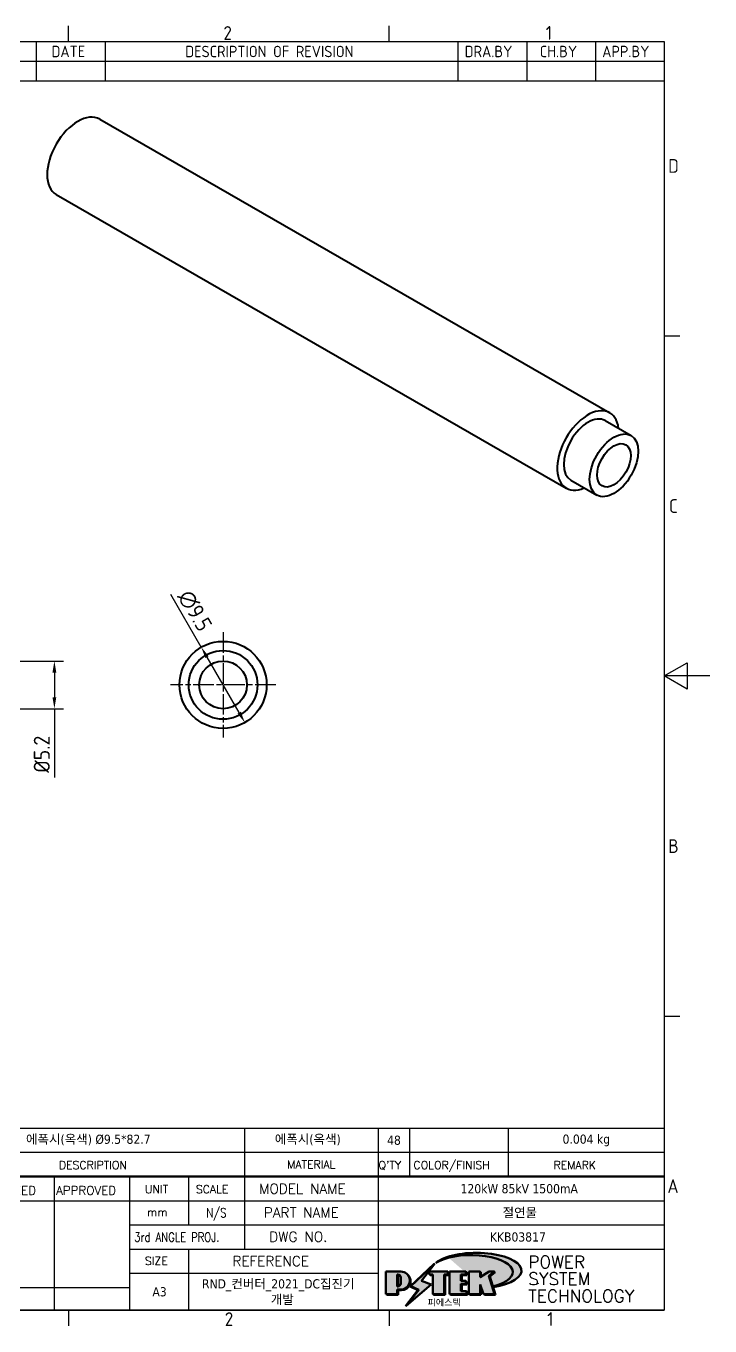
# Model space of a CAD drawing. Header units: millimetres. Extents: x 0 to 210, y 0 to 149.
# Drawn here: x 135.4 to 210, y 3.3 to 145.2 of the extents above; entities that cross this region are included whole.
import ezdxf
from ezdxf.enums import TextEntityAlignment as Align

# ---------------------------------------------------------------- set-up
doc = ezdxf.new("R2010")
doc.units = ezdxf.units.MM
doc.header["$LTSCALE"] = 0.5
doc.linetypes.add('CHAIN', pattern=[0.35429999999999995, 0.2362, -0.0295, 0.0591, -0.0295])
doc.layers.get('0').update_dxf_attribs({"color": 3, "lineweight": 25})
for name, color, linetype, lineweight in [('가시적인 것(ISO)', 3, 'Continuous', 40), ('경계(ISO)', 7, 'Continuous', 25), ('기호(ISO)', 5, 'Continuous', 25), ('제목(ISO)', 5, 'Continuous', 50), ('중심 표식(ISO)', 1, 'Continuous', 25), ('치수(ISO)', 2, 'Continuous', 25), ('해치(ISO)', 7, 'Continuous', 18)]:
    doc.layers.add(name, color=color, linetype=linetype, lineweight=lineweight)
doc.styles.add('HAN_291', font='')
doc.styles.add('HAN_370', font='', dxfattribs={"width": 2})
doc.styles.add('ISO Proportiona M2B', font='isocp.shx')
doc.styles.add('RC_284', font='ROMANC.shx')
doc.styles.add('RC_287', font='ROMANC.shx')
doc.styles.add('RC_292', font='ROMANC.shx')
doc.styles.add('ROMANT_294', font='romant.shx')
doc.styles.add('문자 텍스트_M2B', font='isocp.shx')
doc.styles.add('치수 텍스트_PSTEK_POSCO', font='isocp.shx')
doc.styles.add('텍스트 스타일198', font='tahoma.ttf')
doc.styles.add('텍스트 스타일333', font='ROMANC.shx', dxfattribs={"width": 0.800000011920929})
doc.styles.get('HAN_291').set_extended_font_data('GulimChe')
doc.styles.get('HAN_370').set_extended_font_data('GulimChe')
doc.dimstyles.new('치수_PSTEK_POSCO', dxfattribs={"dimscale": 0.5, "dimtxt": 3.5, "dimasz": 2.5, "dimexe": 2, "dimexo": 2.5, "dimgap": 1, "dimtad": 1, "dimrnd": 1e-08, "dimdsep": 46, "dimtxsty": '치수 텍스트_PSTEK_POSCO', "dimcen": 0.09, "dimdle": 10, "dimclrd": 7, "dimclre": 7, "dimclrt": 2, "dimadec": 1, "dimazin": 2, "dimtfac": 1, "dimtmove": 0, "dimatfit": 3, "dimfxl": 0, "dimtolj": 1, "dimlwd": -1, "dimlwe": -1, "dimarcsym": 0})

# ---------------------------------------------------------------- blocks, each defined once
blk = doc.blocks.new('경계 Default Border')
at = {"layer": '경계(ISO)'}
for p, q in [((280, 287.0000076293945), (280, 290.4000091552734)), ((350, 287.0000076293945), (350, 290.4000091552734)), ((410, 222.7499961853027), (413.4000015258789, 222.7499961853027)), ((410, 74.25000190734863), (413.4000015258789, 74.25000190734863)), ((280, 10), (280, 6.599999666213989)), ((350, 10), (350, 6.599999666213989))]:
    blk.add_line(p, q, dxfattribs=at)
at = {"layer": '경계(ISO)', "flags": 128}
for points in [[(10, 10), (10, 287.0000076293945), (410, 287.0000076293945), (410, 10), (10, 10)], [(420, 148.5000038146973), (410, 148.5000038146973), (415, 151.3867473602295), (415, 145.6132507324219), (410, 148.5000038146973)]]:
    blk.add_lwpolyline(points, dxfattribs=at)
at = {"layer": '경계(ISO)', "color": 2, "char_height": 3.00000011920929, "attachment_point": 7, "style": '문자 텍스트_M2B'}
for s, insert in [('2', (313.8325386494398, 287.3713945155963)), ('1', (384.1668652743101, 287.4)), ('D', (410.878270202895, 258.3463944559917)), ('C', (411.0445395201643, 184.0963944559917)), ('B', (410.878270202895, 109.8463944559917)), ('A', (410.7144008173592, 35.61784856929444)), ('2', (314.127739416884, 6.57139439638704)), ('1', (384.4860661041481, 6.59999988079071))]:
    blk.add_mtext(s, dxfattribs=dict(at, insert=insert))
blk = doc.blocks.new('제목 블록 PSTEK')
h = blk.add_hatch(color=1)
edge = h.paths.add_edge_path(flags=0)
edge.add_line((314.2242174273352, 19.60711530335299), (314.2242174273352, 17.00126995915134))
edge.add_line((314.2242174273352, 17.00126995915134), (314.3485873187598, 17.00126995915134))
edge.add_arc((314.3485873187598, 17.6527312952023), 0.6514613360509371, 270, 360)
edge.add_line((315.0000486548106, 17.6527312952023), (315.0000486548106, 18.95565396730211))
edge.add_arc((314.3485873187598, 18.95565396730212), 0.6514613360508712, 0, 90)
edge.add_line((314.3485873187598, 19.60711530335299), (314.2242174273352, 19.60711530335299))
edge = h.paths.add_edge_path()
edge.add_arc((314.9847713324306, 18.28938669179658), 1.969189947606664, 269.9999999999959, 450)
edge.add_line((314.9847713324306, 20.25857663940318), (311.7664314776902, 20.25857663940324))
edge.add_line((311.7664314776902, 20.25857663940324), (311.7664314776902, 15.3430047401139))
edge.add_line((311.7664314776902, 15.3430047401139), (314.2242174273352, 15.3430047401139))
edge.add_line((314.2242174273352, 15.3430047401139), (314.2242174273352, 16.32019674418991))
edge.add_line((314.2242174273352, 16.32019674418991), (314.9847713324307, 16.32019674418991))
for color, points in [(252, [(317.2195697678507, 17.0593801673321), (322.0326348870767, 21.62682475217465), (322.2781991042243, 21.94392121864296), (317.0471853425802, 16.97985676345368), (318.7512090904202, 16.1899260703855), (316.0018030350395, 12.71868385740789), (316.3356552234328, 13.00206718743325), (318.9235935156908, 16.2694494742633)]), (5, [(321.6183518841322, 17.4193704504104), (319.5281351041078, 18.24969419629727), (322.4505835294948, 22.02344462252142), (317.2195697678507, 17.0593801673321), (318.9235935156908, 16.2694494742633), (316.1741874603099, 12.79820726128571)]), (1, [(324.4839107253602, 19.60711530335299), (325.2419748254881, 19.60711530335299), (325.2419748254881, 20.25857663940324), (321.2266040451076, 20.25857663940324), (321.2266040451076, 19.60711530335299), (321.9846681452406, 19.60711530335299), (321.9846681452406, 15.3430047401139), (324.4839107253602, 15.3430047401139)]), (252, [(324.6615819988275, 19.45905590879572), (325.4196460989604, 19.45905590879572), (325.4196460989604, 20.11051724484596), (325.2419748254881, 20.11051724484596), (325.2419748254881, 19.60711530335299), (324.4839107253602, 19.60711530335299), (324.4839107253602, 15.3430047401139), (322.1623394187076, 15.3430047401139), (322.1623394187076, 15.19494534555726), (324.6615819988275, 15.19494534555726)]), (1, [(329.2277337269622, 20.25857663940324), (325.65654113025, 20.25857663940324), (325.65654113025, 15.3430047401139), (329.3580259941756, 15.3430047401139), (329.3580259941756, 15.9944660761648), (328.1137701654877, 15.9944660761648), (328.1137701654877, 17.56360607323003), (329.2277337269622, 17.56360607323003), (329.2277337269622, 18.25543873810179), (328.1137701654877, 18.25543873810179), (328.1137701654877, 19.60711530335299), (329.2277337269622, 19.60711530335299)]), (252, [(328.2914414389548, 19.45905590879572), (329.4054050004294, 19.45905590879572), (329.4054050004294, 20.11051724484596), (329.2277337269622, 20.11051724484596), (329.2277337269622, 19.60711530335299), (328.1137701654877, 19.60711530335299), (328.1137701654877, 18.25543873810179), (328.2914414389548, 18.25543873810179)]), (1, [(332.3312149849806, 20.25857663940324), (329.8592894925411, 20.25857663940324), (329.8592894925411, 15.3430047401139), (332.3312149849806, 15.3430047401139), (332.3312149849806, 17.4318630164523), (333.0701931098801, 15.3430047401139), (335.4855464857051, 15.3430047401139), (334.2514536401189, 19.30614745124769), (335.4379594596742, 20.25857663940324), (334.3071782107978, 20.25857663940324), (332.3312149849806, 18.99741471888304)]), (252, [(332.5088862584528, 20.1105172448466), (332.3312149849806, 20.1105172448466), (332.3312149849806, 18.99741471888368), (332.5088862584528, 19.11081371413894)]), (252, [(335.6156307331414, 20.11051724484596), (335.2535118015555, 20.11051724484596), (334.2514536401189, 19.30614745124769), (335.4855464857051, 15.3430047401139), (333.1954852176545, 15.3430047401139), (333.2478643833523, 15.19494534555726), (335.6632177591723, 15.19494534555726), (334.4291249135862, 19.15808805669106)]), (252, [(321.9846681452406, 19.60711530335299), (321.4042753185749, 19.60711530335299), (321.4042753185749, 19.45905590879572), (321.9846681452406, 19.45905590879572)]), (252, [(328.2914414389548, 17.41554667867274), (329.4054050004294, 17.41554667867274), (329.4054050004294, 18.10737934354514), (329.2277337269622, 18.10737934354514), (329.2277337269622, 17.56360607323003), (328.1137701654877, 17.56360607323003), (328.1137701654877, 15.9944660761648), (328.2914414389548, 15.9944660761648)]), (252, [(332.5088862584528, 16.92964231796647), (332.3312149849806, 17.43186301645164), (332.3312149849806, 15.3430047401139), (330.0369607660135, 15.3430047401139), (330.0369607660135, 15.19494534555726), (332.5088862584528, 15.19494534555726)]), (252, [(329.5356972676428, 15.8464066816075), (329.3580259941756, 15.8464066816075), (329.3580259941756, 15.3430047401139), (325.8342124037171, 15.3430047401139), (325.8342124037171, 15.19494534555726), (329.5356972676428, 15.19494534555726)])]:
    blk.add_hatch(color=color).paths.add_polyline_path(points)
h = blk.add_hatch(color=252)
edge = h.paths.add_edge_path()
edge.add_arc((314.9847713324309, 18.28938669179657), 1.969189947606666, 270, 406.8278729790604)
edge.add_arc((315.1624426058984, 18.1413272972396), 1.969189947606962, -90, 53.560984836317004, ccw=False)
edge.add_line((315.1624426058984, 16.17213734963263), (314.4018887008024, 16.17213734963263))
edge.add_line((314.4018887008024, 16.17213734963263), (314.4018887008024, 15.19494534555726))
edge.add_line((314.4018887008024, 15.19494534555726), (311.9441027511573, 15.19494534555726))
edge.add_line((311.9441027511573, 15.19494534555726), (311.9441027511573, 15.3430047401139))
edge.add_line((311.9441027511573, 15.3430047401139), (314.2242174273352, 15.3430047401139))
edge.add_line((314.2242174273352, 15.3430047401139), (314.2242174273352, 16.32019674418991))
edge.add_line((314.2242174273352, 16.32019674418991), (314.9847713324309, 16.32019674418991))
h = blk.add_hatch(color=252)
edge = h.paths.add_edge_path()
edge.add_line((314.4018887008024, 19.45905590879572), (314.5262585922315, 19.45905590879572))
edge.add_arc((314.5262585922314, 18.80759457274939), 0.6514613360463194, 60.4189348879147, 90.00000000000318, ccw=False)
edge.add_arc((314.3485873187602, 18.95565396730057), 0.6514613360524251, 39.96992292766206, 90.00000000009999)
edge.add_line((314.3485873187591, 19.60711530335307), (314.2242174273352, 19.60711530335298))
edge.add_line((314.2242174273352, 19.60711530335299), (314.2242174273352, 17.00126995915134))
edge.add_line((314.2242174273352, 17.00126995915134), (314.3485873187591, 17.00126995915134))
edge.add_arc((314.3485873187568, 17.652731295233), 0.6514613360816299, 270.0000000002, 274.6930825552478)
edge.add_line((314.4018887008024, 17.0034541317032), (314.4018887008024, 19.45905590879572))
at = {"layer": '해치(ISO)', "true_color": 0x27d1fc}
h = blk.add_hatch(color=140, dxfattribs=at)
edge = h.paths.add_edge_path()
edge.add_ellipse((330.3660919371412, 20.15576403068321), major_axis=(9.100907360794343, 0), ratio=0.4069904968023172, start_angle=301.3098473703837, end_angle=507.7436900681698)
edge.add_ellipse((331.5340919371412, 20.4634168429492), major_axis=(-9.82350664112931, 0), ratio=0.3942600559756514, start_angle=111.51207141178469, end_angle=334.47025347086895, ccw=False)
edge.add_line((335.1363447531188, 16.8601935978785), (335.0955236905705, 16.99119398620872))
at = {"color": 180}
for p, q in [((182.475792979055, 11.79100474011392), (182.4757929790549, 51.56524660363496)), ((182.4757929790549, 51.56524660363496), (372.4757929537551, 51.56524660363496)), ((189.2651435055721, 51.56524660363496), (189.2651435055722, 41.00524660363494)), ((215.2152739891528, 41.00524660363494), (215.2152739891528, 51.56524660363496)), ((280.8758854511282, 51.56524660363496), (280.8758854511282, 41.00524660363494)), ((310.0881549537552, 51.56524660363496), (310.0881549537553, 41.00524660363494)), ((316.9044520275131, 51.56524660363496), (316.9044520275127, 41.00524660363494)), ((338.4566026226726, 51.56524660363496), (338.4566026226727, 41.00524660363494)), ((372.4757929537551, 51.56524660363496), (372.4757929537551, 11.79100474011389)), ((182.475792979055, 46.2852466036349), (372.4757929537551, 46.28524660363492)), ((182.475792979055, 41.00524660363493), (206.451475290024, 41.00524660363493)), ((222.9401812389276, 11.79100474011392), (222.9401812389276, 41.00524660363494)), ((239.4288871878316, 11.79100474011392), (239.4288871878316, 41.00524660363494)), ((255.9175931367356, 11.79100474011392), (255.9175931367356, 41.00524660363494)), ((268.6918866058747, 41.00524660363494), (268.6918866058747, 30.44524660363498)), ((280.8758854511282, 41.00524660363494), (280.8758854511282, 25.16524660363502)), ((310.088154953755, 41.00524660363494), (310.088154953755, 11.79100474011392)), ((182.475792979055, 35.72524660363497), (206.451475290024, 35.72524660363497)), ((198.8621818849491, 12.02524660363491), (198.8621818849491, 35.72524660363497)), ((206.451475290024, 35.72524660363497), (372.4757929537551, 35.72524660363497)), ((182.475792979055, 31.77524660363492), (206.451475290024, 31.77524660363492)), ((255.917593136736, 30.44524660363498), (372.4757929537552, 30.44524660363501)), ((182.475792979055, 27.82524660363487), (206.451475290024, 27.82524660363487)), ((182.475792979055, 23.87524660363505), (206.451475290024, 23.87524660363505)), ((255.9175931367359, 25.16524660363502), (372.4757929537552, 25.165246603635)), ((268.6918866058744, 25.16524660363502), (268.6918866058744, 11.79100474011392)), ((182.475792979055, 19.92524660363478), (206.451475290024, 19.92524660363478)), ((255.9175931367359, 19.88524660363481), (310.0881549537553, 19.88524660363481)), ((182.475792979055, 15.97524660363496), (206.451475290024, 15.97524660363496)), ((206.451475290024, 16.74100474011396), (255.9175931367359, 16.74100474011396)), ((182.475792979055, 11.79100474011392), (372.4757929537551, 11.79100474011389))]:
    blk.add_line(p, q, dxfattribs=at)
at = {"color": 7, "lineweight": 50}
for p, q in [((206.4514752900237, 11.79100474011392), (206.4514752900237, 41.00524660363494)), ((206.451475290024, 41.00524660363494), (372.4757929537551, 41.00524660363496))]:
    blk.add_line(p, q, dxfattribs=at)
at = {"color": 7}
for p, q in [((311.7664314776902, 20.25900474011391), (311.7664314776902, 15.34300474011391)), ((314.9847713324309, 20.25857663940324), (311.7664314776902, 20.25857663940324)), ((314.9847713324309, 20.25857663940324), (311.7664314776902, 20.25857663940324)), ((311.7664314776902, 20.25857663940324), (311.7664314776902, 15.3430047401139)), ((322.2781991042243, 21.94392121864296), (317.0471853425802, 16.97985676345368)), ((322.4505835294948, 22.02344462252142), (317.2195697678507, 17.0593801673321)), ((317.2195697678507, 17.0593801673321), (322.0326348870767, 21.62682475217465)), ((319.5281351041078, 18.24969419629727), (322.4505835294948, 22.02344462252142)), ((325.2419748254881, 20.25857663940324), (321.2266040451076, 20.25857663940324)), ((321.2266040451076, 20.25857663940324), (321.2266040451076, 19.60711530335299)), ((325.2419748254881, 20.25857663940324), (321.2266040451076, 20.25857663940324)), ((321.2266040451076, 20.25857663940324), (321.2266040451076, 19.60711530335299)), ((322.0326348870767, 21.62682475217465), (322.2781991042243, 21.94392121864296)), ((325.2419748254881, 19.60711530335299), (325.2419748254881, 20.25857663940324)), ((325.2419748254881, 19.60711530335299), (325.2419748254881, 20.25857663940324)), ((325.4196460989604, 20.11051724484596), (325.2419748254881, 20.11051724484596)), ((325.2419748254881, 20.11051724484596), (325.2419748254881, 19.60711530335299)), ((325.4196460989604, 19.45905590879572), (325.4196460989604, 20.11051724484596)), ((329.2277337269622, 20.25857663940324), (325.65654113025, 20.25857663940324)), ((325.65654113025, 20.25857663940324), (325.65654113025, 15.3430047401139)), ((325.65654113025, 20.25857663940324), (325.65654113025, 15.3430047401139)), ((329.2277337269622, 20.25857663940324), (325.65654113025, 20.25857663940324)), ((329.2277337269622, 19.60711530335299), (329.2277337269622, 20.25857663940324)), ((329.2277337269622, 19.60711530335299), (329.2277337269622, 20.25857663940324)), ((329.4054050004294, 20.11051724484596), (329.2277337269622, 20.11051724484596)), ((329.2277337269622, 20.11051724484596), (329.2277337269622, 19.60711530335299)), ((329.4054050004294, 19.45905590879572), (329.4054050004294, 20.11051724484596)), ((332.3312149849806, 20.25857663940324), (329.8592894925411, 20.25857663940324)), ((329.8592894925411, 20.25857663940324), (329.8592894925411, 15.3430047401139)), ((329.8592894925411, 20.25857663940324), (329.8592894925411, 15.3430047401139)), ((332.3312149849806, 20.25857663940324), (329.8592894925411, 20.25857663940324)), ((334.3071782107978, 20.25857663940324), (332.3312149849806, 18.99741471888304)), ((332.3312149849806, 18.99741471888304), (332.3312149849806, 20.25857663940324)), ((334.3071782107978, 20.25857663940324), (332.3312149849806, 18.99741471888304)), ((332.3312149849806, 18.99741471888304), (332.3312149849806, 20.25857663940324)), ((332.5088862584528, 20.1105172448466), (332.3312149849806, 20.1105172448466)), ((332.3312149849806, 20.1105172448466), (332.3312149849806, 18.99741471888368)), ((332.5088862584528, 19.11081371413894), (332.5088862584528, 20.1105172448466)), ((334.2514536401189, 19.30614745124769), (335.4379594596742, 20.25857663940324)), ((334.2514536401189, 19.30614745124769), (335.4379594596742, 20.25857663940324)), ((335.2535118015555, 20.11051724484596), (334.2514536401189, 19.30614745124769)), ((335.4379594596742, 20.25857663940324), (334.3071782107978, 20.25857663940324)), ((335.4379594596742, 20.25857663940324), (334.3071782107978, 20.25857663940324)), ((334.4291249135862, 19.15808805669104), (335.6156307331414, 20.11051724484596)), ((335.6156307331414, 20.11051724484596), (335.2535118015555, 20.11051724484596)), ((314.2242174273352, 17.00126995915134), (314.2242174273352, 19.60711530335299)), ((314.2242174273352, 19.60711530335299), (314.3485873187591, 19.60711530335299)), ((314.3485873187591, 19.60711530335299), (314.2242174273352, 19.60711530335299)), ((314.2242174273352, 19.60711530335299), (314.2242174273352, 17.00126995915134)), ((314.2242174273352, 17.00126995915134), (314.2242174273352, 19.60711530335299)), ((314.2242174273352, 19.60711530335299), (314.3485873187591, 19.60711530335299)), ((314.4018887008024, 19.45905590879572), (314.5262585922314, 19.45905590879572)), ((314.4018887008024, 17.0034541317032), (314.4018887008024, 19.45905590879572)), ((315.0000486548106, 18.95565396730275), (315.0000486548106, 17.65273129520161)), ((315.0000486548106, 18.95565396730275), (315.0000486548106, 17.65273129520161)), ((316.1741874603099, 12.79820726128571), (321.6183518841322, 17.4193704504104)), ((318.9235935156908, 16.2694494742633), (317.2195697678507, 17.0593801673321)), ((317.2195697678507, 17.0593801673321), (318.9235935156908, 16.2694494742633)), ((321.6183518841322, 17.4193704504104), (319.5281351041078, 18.24969419629727)), ((321.2266040451076, 19.60711530335299), (321.9846681452406, 19.60711530335299)), ((321.2266040451076, 19.60711530335299), (321.9846681452406, 19.60711530335299)), ((321.4042753185749, 19.60711530335299), (321.4042753185749, 19.45905590879572)), ((321.9846681452406, 19.60711530335299), (321.4042753185749, 19.60711530335299)), ((321.4042753185749, 19.45905590879572), (321.9846681452406, 19.45905590879572)), ((321.9846681452406, 19.60711530335299), (321.9846681452406, 15.3430047401139)), ((321.9846681452406, 19.45905590879572), (321.9846681452406, 19.60711530335299)), ((321.9846681452406, 19.60711530335299), (321.9846681452406, 15.3430047401139)), ((324.4839107253602, 19.60711530335299), (325.2419748254881, 19.60711530335299)), ((324.4839107253602, 15.3430047401139), (324.4839107253602, 19.60711530335299)), ((325.2419748254881, 19.60711530335299), (324.4839107253602, 19.60711530335299)), ((324.4839107253602, 19.60711530335299), (324.4839107253602, 15.3430047401139)), ((324.4839107253602, 19.60711530335299), (325.2419748254881, 19.60711530335299)), ((324.4839107253602, 15.3430047401139), (324.4839107253602, 19.60711530335299)), ((324.6615819988275, 19.45905590879572), (325.4196460989604, 19.45905590879572)), ((324.6615819988275, 15.19494534555726), (324.6615819988275, 19.45905590879572)), ((328.1137701654877, 18.25543873810179), (328.1137701654877, 19.60711530335299)), ((328.1137701654877, 19.60711530335299), (329.2277337269622, 19.60711530335299)), ((329.2277337269622, 19.60711530335299), (328.1137701654877, 19.60711530335299)), ((328.1137701654877, 19.60711530335299), (328.1137701654877, 18.25543873810179)), ((328.1137701654877, 18.25543873810179), (328.1137701654877, 19.60711530335299)), ((328.1137701654877, 19.60711530335299), (329.2277337269622, 19.60711530335299)), ((329.2277337269622, 18.25543873810179), (328.1137701654877, 18.25543873810179)), ((328.1137701654877, 18.25543873810179), (328.2914414389548, 18.25543873810179)), ((329.2277337269622, 18.25543873810179), (328.1137701654877, 18.25543873810179)), ((328.1137701654877, 17.56360607323003), (329.2277337269622, 17.56360607323003)), ((328.1137701654877, 15.9944660761648), (328.1137701654877, 17.56360607323003)), ((329.2277337269622, 17.56360607323003), (328.1137701654877, 17.56360607323003)), ((328.1137701654877, 17.56360607323003), (328.1137701654877, 15.9944660761648)), ((328.1137701654877, 17.56360607323003), (329.2277337269622, 17.56360607323003)), ((328.1137701654877, 15.9944660761648), (328.1137701654877, 17.56360607323003)), ((328.2914414389548, 18.25543873810179), (328.2914414389548, 19.45905590879572)), ((328.2914414389548, 19.45905590879572), (329.4054050004294, 19.45905590879572)), ((328.2914414389548, 15.9944660761648), (328.2914414389548, 17.41554667867274)), ((328.2914414389548, 17.41554667867274), (329.4054050004294, 17.41554667867274)), ((329.2277337269622, 17.56360607323003), (329.2277337269622, 18.25543873810179)), ((329.2277337269622, 17.56360607323003), (329.2277337269622, 18.25543873810179)), ((329.4054050004294, 18.10737934354514), (329.2277337269622, 18.10737934354514)), ((329.2277337269622, 18.10737934354514), (329.2277337269622, 17.56360607323003)), ((329.4054050004294, 17.41554667867274), (329.4054050004294, 18.10737934354514)), ((332.3312149849806, 18.99741471888368), (332.5088862584528, 19.11081371413894)), ((332.3312149849806, 17.4318630164523), (333.0701931098801, 15.3430047401139)), ((332.3312149849806, 15.3430047401139), (332.3312149849806, 17.4318630164523)), ((332.5088862584528, 16.92964231796647), (332.3312149849806, 17.43186301645164)), ((332.3312149849806, 17.43186301645164), (332.3312149849806, 15.3430047401139)), ((332.3312149849806, 17.4318630164523), (333.0701931098801, 15.3430047401139)), ((332.3312149849806, 15.3430047401139), (332.3312149849806, 17.4318630164523)), ((335.4855464857051, 15.3430047401139), (334.2514536401189, 19.30614745124769)), ((334.2514536401189, 19.30614745124769), (335.4855464857051, 15.3430047401139)), ((335.4855464857051, 15.3430047401139), (334.2514536401189, 19.30614745124769)), ((335.6632177591723, 15.19494534555726), (334.4291249135862, 19.15808805669104)), ((345.0447381189468, 17.50375595811051), (344.9867755289346, 17.689895936919)), ((311.7664314776902, 15.3430047401139), (314.2242174273352, 15.3430047401139)), ((311.7664314776902, 15.3430047401139), (314.2242174273352, 15.3430047401139)), ((314.2242174273352, 15.3430047401139), (311.9441027511573, 15.3430047401139)), ((311.9441027511573, 15.3430047401139), (311.9441027511573, 15.19494534555726)), ((311.9441027511573, 15.19494534555726), (314.4018887008024, 15.19494534555726)), ((314.3485873187591, 17.00126995915134), (314.2242174273352, 17.00126995915134)), ((314.2242174273352, 17.00126995915134), (314.3485873187591, 17.00126995915134)), ((314.3485873187591, 17.00126995915134), (314.2242174273352, 17.00126995915134)), ((314.2242174273352, 16.32019674418991), (314.9847713324309, 16.32019674418991)), ((314.2242174273352, 15.3430047401139), (314.2242174273352, 16.32019674418991)), ((314.9847713324309, 16.32019674418991), (314.2242174273352, 16.32019674418991)), ((314.2242174273352, 16.32019674418991), (314.2242174273352, 15.3430047401139)), ((314.2242174273352, 16.32019674418991), (314.9847713324309, 16.32019674418991)), ((314.2242174273352, 15.3430047401139), (314.2242174273352, 16.32019674418991)), ((314.4018887008024, 16.17213734963263), (315.162442605898, 16.17213734963263)), ((314.4018887008024, 15.19494534555726), (314.4018887008024, 16.17213734963263)), ((318.7512090904202, 16.1899260703855), (316.0018030350395, 12.71868385740789)), ((318.9235935156908, 16.2694494742633), (316.1741874603099, 12.79820726128571)), ((316.3356552234328, 13.00206718743325), (318.9235935156908, 16.2694494742633)), ((317.0471853425802, 16.97985676345368), (318.7512090904202, 16.1899260703855)), ((321.9846681452406, 15.3430047401139), (324.4839107253602, 15.3430047401139)), ((321.9846681452406, 15.3430047401139), (324.4839107253602, 15.3430047401139)), ((324.4839107253602, 15.3430047401139), (322.1623394187076, 15.3430047401139)), ((322.1623394187076, 15.3430047401139), (322.1623394187076, 15.19494534555726)), ((322.1623394187076, 15.19494534555726), (324.6615819988275, 15.19494534555726)), ((325.65654113025, 15.3430047401139), (329.3580259941756, 15.3430047401139)), ((325.65654113025, 15.3430047401139), (329.3580259941756, 15.3430047401139)), ((329.3580259941756, 15.3430047401139), (325.8342124037171, 15.3430047401139)), ((325.8342124037171, 15.3430047401139), (325.8342124037171, 15.19494534555726)), ((325.8342124037171, 15.19494534555726), (329.5356972676428, 15.19494534555726)), ((329.3580259941756, 15.9944660761648), (328.1137701654877, 15.9944660761648)), ((328.1137701654877, 15.9944660761648), (328.2914414389548, 15.9944660761648)), ((329.3580259941756, 15.9944660761648), (328.1137701654877, 15.9944660761648)), ((329.3580259941756, 15.3430047401139), (329.3580259941756, 15.9944660761648)), ((329.3580259941756, 15.3430047401139), (329.3580259941756, 15.9944660761648)), ((329.5356972676428, 15.8464066816075), (329.3580259941756, 15.8464066816075)), ((329.3580259941756, 15.8464066816075), (329.3580259941756, 15.3430047401139)), ((329.5356972676428, 15.19494534555726), (329.5356972676428, 15.8464066816075)), ((329.8592894925411, 15.3430047401139), (332.3312149849806, 15.3430047401139)), ((329.8592894925411, 15.3430047401139), (332.3312149849806, 15.3430047401139)), ((332.3312149849806, 15.3430047401139), (330.0369607660135, 15.3430047401139)), ((330.0369607660135, 15.3430047401139), (330.0369607660135, 15.19494534555726)), ((330.0369607660135, 15.19494534555726), (332.5088862584528, 15.19494534555726)), ((332.5088862584528, 15.19494534555726), (332.5088862584528, 16.92964231796647)), ((333.0701931098801, 15.3430047401139), (335.4855464857051, 15.3430047401139)), ((333.0701931098801, 15.3430047401139), (335.4855464857051, 15.3430047401139)), ((335.4855464857051, 15.3430047401139), (333.1954852176545, 15.3430047401139)), ((333.1954852176545, 15.3430047401139), (333.2478643833523, 15.19494534555726)), ((333.2478643833523, 15.19494534555726), (335.6632177591723, 15.19494534555726)), ((316.0018030350395, 12.71868385740789), (316.3356552234328, 13.00206718743325))]:
    blk.add_line(p, q, dxfattribs=at)
at = {"color": 1}
for p, q in [((314.9847713324309, 20.25857663940324), (311.7664314776902, 20.25857663940324)), ((311.7664314776902, 20.25857663940324), (311.7664314776902, 15.3430047401139)), ((325.2419748254881, 20.25857663940324), (321.2266040451076, 20.25857663940324)), ((321.2266040451076, 20.25857663940324), (321.2266040451076, 19.60711530335299)), ((325.2419748254881, 19.60711530335299), (325.2419748254881, 20.25857663940324)), ((329.2277337269622, 20.25857663940324), (325.65654113025, 20.25857663940324)), ((325.65654113025, 20.25857663940324), (325.65654113025, 15.3430047401139)), ((329.2277337269622, 19.60711530335299), (329.2277337269622, 20.25857663940324)), ((332.3312149849806, 20.25857663940324), (329.8592894925411, 20.25857663940324)), ((329.8592894925411, 20.25857663940324), (329.8592894925411, 15.3430047401139)), ((334.3071782107978, 20.25857663940324), (332.3312149849806, 18.99741471888304)), ((332.3312149849806, 18.99741471888304), (332.3312149849806, 20.25857663940324)), ((334.2514536401189, 19.30614745124769), (335.4379594596742, 20.25857663940324)), ((335.4379594596742, 20.25857663940324), (334.3071782107978, 20.25857663940324)), ((314.2242174273352, 17.00126995915134), (314.2242174273352, 19.60711530335299)), ((314.2242174273352, 19.60711530335299), (314.3485873187591, 19.60711530335299)), ((315.0000486548106, 18.95565396730275), (315.0000486548106, 17.65273129520161)), ((321.2266040451076, 19.60711530335299), (321.9846681452406, 19.60711530335299)), ((321.9846681452406, 19.60711530335299), (321.9846681452406, 15.3430047401139)), ((324.4839107253602, 19.60711530335299), (325.2419748254881, 19.60711530335299)), ((324.4839107253602, 15.3430047401139), (324.4839107253602, 19.60711530335299)), ((328.1137701654877, 18.25543873810179), (328.1137701654877, 19.60711530335299)), ((328.1137701654877, 19.60711530335299), (329.2277337269622, 19.60711530335299)), ((329.2277337269622, 18.25543873810179), (328.1137701654877, 18.25543873810179)), ((328.1137701654877, 17.56360607323003), (329.2277337269622, 17.56360607323003)), ((328.1137701654877, 15.9944660761648), (328.1137701654877, 17.56360607323003)), ((329.2277337269622, 17.56360607323003), (329.2277337269622, 18.25543873810179)), ((332.3312149849806, 17.4318630164523), (333.0701931098801, 15.3430047401139)), ((332.3312149849806, 15.3430047401139), (332.3312149849806, 17.4318630164523)), ((335.4855464857051, 15.3430047401139), (334.2514536401189, 19.30614745124769)), ((311.7664314776902, 15.3430047401139), (314.2242174273352, 15.3430047401139)), ((314.3485873187591, 17.00126995915134), (314.2242174273352, 17.00126995915134)), ((314.2242174273352, 16.32019674418991), (314.9847713324309, 16.32019674418991)), ((314.2242174273352, 15.3430047401139), (314.2242174273352, 16.32019674418991)), ((321.9846681452406, 15.3430047401139), (324.4839107253602, 15.3430047401139)), ((325.65654113025, 15.3430047401139), (329.3580259941756, 15.3430047401139)), ((329.3580259941756, 15.9944660761648), (328.1137701654877, 15.9944660761648)), ((329.3580259941756, 15.3430047401139), (329.3580259941756, 15.9944660761648)), ((329.8592894925411, 15.3430047401139), (332.3312149849806, 15.3430047401139)), ((333.0701931098801, 15.3430047401139), (335.4855464857051, 15.3430047401139))]:
    blk.add_line(p, q, dxfattribs=at)
at = {"color": 5}
for p, q in [((322.4505835294948, 22.02344462252142), (317.2195697678507, 17.0593801673321)), ((319.5281351041078, 18.24969419629727), (322.4505835294948, 22.02344462252142)), ((316.1741874603099, 12.79820726128571), (321.6183518841322, 17.4193704504104)), ((317.2195697678507, 17.0593801673321), (318.9235935156908, 16.2694494742633)), ((321.6183518841322, 17.4193704504104), (319.5281351041078, 18.24969419629727)), ((318.9235935156908, 16.2694494742633), (316.1741874603099, 12.79820726128571))]:
    blk.add_line(p, q, dxfattribs=at)
at = {"color": 7}
for centre, radius, start, end in [((314.9847713324309, 18.28938669179658), 1.969189947606665, 270, 90), ((314.9847713324309, 18.28938669179658), 1.969189947606665, 270, 90), ((314.3485873187598, 18.95565396730211), 0.6514613360508712, 0, 90), ((314.3485873187602, 18.95565396730057), 0.6514613360524251, 39.96992292766117, 90), ((314.3485873187598, 18.95565396730212), 0.6514613360508712, 0, 90), ((314.3485873187597, 17.65273129520228), 0.6514613360509381, 270, 0), ((314.3485873187598, 17.6527312952023), 0.6514613360509381, 270, 0), ((314.5262585922314, 18.80759457274939), 0.6514613360463193, 60.41893488791137, 90), ((314.9847713324307, 18.2893866917965), 1.969189947606594, 270, 46.82787297909833), ((315.1624426058984, 18.1413272972396), 1.969189947606961, 270, 53.56098483636067), ((314.3485873187568, 17.652731295233), 0.6514613360816299, 270, 274.6930825552478)]:
    blk.add_arc(centre, radius, start, end, dxfattribs=at)
at = {"color": 1}
for centre, radius, start, end in [((314.9847713324309, 18.28938669179657), 1.969189947606665, 270, 90), ((314.3485873187598, 18.95565396730211), 0.6514613360508712, 0, 90), ((314.3485873187598, 17.6527312952023), 0.6514613360509381, 270, 0)]:
    blk.add_arc(centre, radius, start, end, dxfattribs=at)
at = {"layer": '제목(ISO)', "lineweight": 18}
blk.add_line((182.475792979055, 35.72500474011393), (182.475792979055, 11.79100474011392), dxfattribs=at)
at = {"layer": '제목(ISO)'}
for p, q in [((314.9847713324306, 20.25857663940324), (311.7664314776902, 20.25857663940324)), ((311.7664314776902, 20.25857663940324), (311.7664314776902, 15.3430047401139)), ((322.2781991042243, 21.94392121864296), (317.0471853425802, 16.97985676345368)), ((322.4505835294948, 22.02344462252142), (317.2195697678507, 17.0593801673321)), ((317.2195697678507, 17.0593801673321), (322.0326348870767, 21.62682475217465)), ((319.5281351041078, 18.24969419629727), (322.4505835294948, 22.02344462252142)), ((325.2419748254881, 20.25857663940324), (321.2266040451076, 20.25857663940324)), ((321.2266040451076, 20.25857663940324), (321.2266040451076, 19.60711530335299)), ((322.0326348870767, 21.62682475217465), (322.2781991042243, 21.94392121864296)), ((325.2419748254881, 19.60711530335299), (325.2419748254881, 20.25857663940324)), ((325.4196460989604, 20.11051724484596), (325.2419748254881, 20.11051724484596)), ((325.2419748254881, 20.11051724484596), (325.2419748254881, 19.60711530335299)), ((325.4196460989604, 19.45905590879572), (325.4196460989604, 20.11051724484596)), ((329.2277337269622, 20.25857663940324), (325.65654113025, 20.25857663940324)), ((325.65654113025, 20.25857663940324), (325.65654113025, 15.3430047401139)), ((329.2277337269622, 19.60711530335299), (329.2277337269622, 20.25857663940324)), ((329.4054050004294, 20.11051724484596), (329.2277337269622, 20.11051724484596)), ((329.2277337269622, 20.11051724484596), (329.2277337269622, 19.60711530335299)), ((329.4054050004294, 19.45905590879572), (329.4054050004294, 20.11051724484596)), ((332.3312149849806, 20.25857663940324), (329.8592894925411, 20.25857663940324)), ((329.8592894925411, 20.25857663940324), (329.8592894925411, 15.3430047401139)), ((334.3071782107978, 20.25857663940324), (332.3312149849806, 18.99741471888304)), ((332.3312149849806, 18.99741471888304), (332.3312149849806, 20.25857663940324)), ((332.5088862584528, 20.1105172448466), (332.3312149849806, 20.1105172448466)), ((332.3312149849806, 20.1105172448466), (332.3312149849806, 18.99741471888368)), ((332.5088862584528, 19.11081371413894), (332.5088862584528, 20.1105172448466)), ((334.2514536401189, 19.30614745124769), (335.4379594596742, 20.25857663940324)), ((335.2535118015555, 20.11051724484596), (334.2514536401189, 19.30614745124769)), ((335.4379594596742, 20.25857663940324), (334.3071782107978, 20.25857663940324)), ((334.4291249135862, 19.15808805669106), (335.6156307331414, 20.11051724484596)), ((335.6156307331414, 20.11051724484596), (335.2535118015555, 20.11051724484596)), ((314.2242174273352, 17.00126995915134), (314.2242174273352, 19.60711530335299)), ((314.2242174273352, 19.60711530335299), (314.3485873187598, 19.60711530335299)), ((314.3485873187591, 19.60711530335299), (314.2242174273352, 19.60711530335299)), ((314.2242174273352, 19.60711530335299), (314.2242174273352, 17.00126995915134)), ((314.4018887008024, 19.45905590879572), (314.5262585922314, 19.45905590879572)), ((314.4018887008024, 17.0034541317032), (314.4018887008024, 19.45905590879572)), ((315.0000486548106, 18.95565396730211), (315.0000486548106, 17.6527312952023)), ((316.1741874603099, 12.79820726128571), (321.6183518841322, 17.4193704504104)), ((317.2195697678507, 17.0593801673321), (318.9235935156908, 16.2694494742633)), ((318.9235935156908, 16.2694494742633), (317.2195697678507, 17.0593801673321)), ((321.6183518841322, 17.4193704504104), (319.5281351041078, 18.24969419629727)), ((321.2266040451076, 19.60711530335299), (321.9846681452406, 19.60711530335299)), ((321.9846681452406, 19.60711530335299), (321.4042753185749, 19.60711530335299)), ((321.4042753185749, 19.60711530335299), (321.4042753185749, 19.45905590879572)), ((321.4042753185749, 19.45905590879572), (321.9846681452406, 19.45905590879572)), ((321.9846681452406, 19.60711530335299), (321.9846681452406, 15.3430047401139)), ((321.9846681452406, 19.45905590879572), (321.9846681452406, 19.60711530335299)), ((324.4839107253602, 19.60711530335299), (325.2419748254881, 19.60711530335299)), ((324.4839107253602, 15.3430047401139), (324.4839107253602, 19.60711530335299)), ((325.2419748254881, 19.60711530335299), (324.4839107253602, 19.60711530335299)), ((324.4839107253602, 19.60711530335299), (324.4839107253602, 15.3430047401139)), ((324.6615819988275, 19.45905590879572), (325.4196460989604, 19.45905590879572)), ((324.6615819988275, 15.19494534555726), (324.6615819988275, 19.45905590879572)), ((328.1137701654877, 18.25543873810179), (328.1137701654877, 19.60711530335299)), ((328.1137701654877, 19.60711530335299), (329.2277337269622, 19.60711530335299)), ((329.2277337269622, 19.60711530335299), (328.1137701654877, 19.60711530335299)), ((328.1137701654877, 19.60711530335299), (328.1137701654877, 18.25543873810179)), ((329.2277337269622, 18.25543873810179), (328.1137701654877, 18.25543873810179)), ((328.1137701654877, 18.25543873810179), (328.2914414389548, 18.25543873810179)), ((328.1137701654877, 15.9944660761648), (328.1137701654877, 17.56360607323003)), ((328.1137701654877, 17.56360607323003), (329.2277337269622, 17.56360607323003)), ((329.2277337269622, 17.56360607323003), (328.1137701654877, 17.56360607323003)), ((328.1137701654877, 17.56360607323003), (328.1137701654877, 15.9944660761648)), ((328.2914414389548, 19.45905590879572), (329.4054050004294, 19.45905590879572)), ((328.2914414389548, 18.25543873810179), (328.2914414389548, 19.45905590879572)), ((328.2914414389548, 17.41554667867274), (329.4054050004294, 17.41554667867274)), ((328.2914414389548, 15.9944660761648), (328.2914414389548, 17.41554667867274)), ((329.2277337269622, 17.56360607323003), (329.2277337269622, 18.25543873810179)), ((329.4054050004294, 18.10737934354514), (329.2277337269622, 18.10737934354514)), ((329.2277337269622, 18.10737934354514), (329.2277337269622, 17.56360607323003)), ((329.4054050004294, 17.41554667867274), (329.4054050004294, 18.10737934354514)), ((332.3312149849806, 18.99741471888368), (332.5088862584528, 19.11081371413894)), ((332.3312149849806, 15.3430047401139), (332.3312149849806, 17.4318630164523)), ((332.3312149849806, 17.4318630164523), (333.0701931098801, 15.3430047401139)), ((332.5088862584528, 16.92964231796647), (332.3312149849806, 17.43186301645164)), ((332.3312149849806, 17.43186301645164), (332.3312149849806, 15.3430047401139)), ((335.4855464857051, 15.3430047401139), (334.2514536401189, 19.30614745124769)), ((334.2514536401189, 19.30614745124769), (335.4855464857051, 15.3430047401139)), ((335.6632177591723, 15.19494534555726), (334.4291249135862, 19.15808805669106)), ((311.7664314776902, 15.3430047401139), (314.2242174273352, 15.3430047401139)), ((314.2242174273352, 15.3430047401139), (311.9441027511573, 15.3430047401139)), ((311.9441027511573, 15.3430047401139), (311.9441027511573, 15.19494534555726)), ((311.9441027511573, 15.19494534555726), (314.4018887008024, 15.19494534555726)), ((314.3485873187598, 17.00126995915134), (314.2242174273352, 17.00126995915134)), ((314.2242174273352, 17.00126995915134), (314.3485873187591, 17.00126995915134)), ((314.2242174273352, 15.3430047401139), (314.2242174273352, 16.32019674418991)), ((314.2242174273352, 16.32019674418991), (314.9847713324307, 16.32019674418991)), ((314.9847713324309, 16.32019674418991), (314.2242174273352, 16.32019674418991)), ((314.2242174273352, 16.32019674418991), (314.2242174273352, 15.3430047401139)), ((314.4018887008024, 15.19494534555726), (314.4018887008024, 16.17213734963263)), ((314.4018887008024, 16.17213734963263), (315.1624426058984, 16.17213734963263)), ((318.7512090904202, 16.1899260703855), (316.0018030350395, 12.71868385740789)), ((318.9235935156908, 16.2694494742633), (316.1741874603099, 12.79820726128571)), ((316.3356552234328, 13.00206718743325), (318.9235935156908, 16.2694494742633)), ((317.0471853425802, 16.97985676345368), (318.7512090904202, 16.1899260703855)), ((321.9846681452406, 15.3430047401139), (324.4839107253602, 15.3430047401139)), ((324.4839107253602, 15.3430047401139), (322.1623394187076, 15.3430047401139)), ((322.1623394187076, 15.3430047401139), (322.1623394187076, 15.19494534555726)), ((322.1623394187076, 15.19494534555726), (324.6615819988275, 15.19494534555726)), ((325.65654113025, 15.3430047401139), (329.3580259941756, 15.3430047401139)), ((329.3580259941756, 15.3430047401139), (325.8342124037171, 15.3430047401139)), ((325.8342124037171, 15.3430047401139), (325.8342124037171, 15.19494534555726)), ((325.8342124037171, 15.19494534555726), (329.5356972676428, 15.19494534555726)), ((329.3580259941756, 15.9944660761648), (328.1137701654877, 15.9944660761648)), ((328.1137701654877, 15.9944660761648), (328.2914414389548, 15.9944660761648)), ((329.3580259941756, 15.3430047401139), (329.3580259941756, 15.9944660761648)), ((329.5356972676428, 15.8464066816075), (329.3580259941756, 15.8464066816075)), ((329.3580259941756, 15.8464066816075), (329.3580259941756, 15.3430047401139)), ((329.5356972676428, 15.19494534555726), (329.5356972676428, 15.8464066816075)), ((329.8592894925411, 15.3430047401139), (332.3312149849806, 15.3430047401139)), ((332.3312149849806, 15.3430047401139), (330.0369607660135, 15.3430047401139)), ((330.0369607660135, 15.3430047401139), (330.0369607660135, 15.19494534555726)), ((330.0369607660135, 15.19494534555726), (332.5088862584528, 15.19494534555726)), ((332.5088862584528, 15.19494534555726), (332.5088862584528, 16.92964231796647)), ((333.0701931098801, 15.3430047401139), (335.4855464857051, 15.3430047401139)), ((335.4855464857051, 15.3430047401139), (333.1954852176545, 15.3430047401139)), ((333.1954852176545, 15.3430047401139), (333.2478643833523, 15.19494534555726)), ((333.2478643833523, 15.19494534555726), (335.6632177591723, 15.19494534555726)), ((316.0018030350395, 12.71868385740789), (316.3356552234328, 13.00206718743325))]:
    blk.add_line(p, q, dxfattribs=at)
at = {"layer": '제목(ISO)', "color": 4}
blk.add_line((335.1363447531188, 16.8601935978785), (335.0955236905705, 16.99119398620872), dxfattribs=at)
at = {"layer": '제목(ISO)'}
for centre, radius, start, end in [((314.9847713324306, 18.28938669179658), 1.969189947606664, 46.82787297909431, 90), ((314.3485873187598, 18.95565396730212), 0.6514613360508712, 0, 90), ((314.3485873187602, 18.95565396730057), 0.6514613360524251, 39.96992292766117, 90), ((314.3485873187598, 17.6527312952023), 0.6514613360509371, 270, 0), ((314.5262585922314, 18.80759457274939), 0.6514613360463193, 60.41893488791137, 90), ((314.9847713324307, 18.2893866917965), 1.969189947606594, 270, 46.82787297909833), ((314.9847713324309, 18.28938669179657), 1.969189947606666, 270, 46.8278729790603), ((315.1624426058984, 18.1413272972396), 1.969189947606962, 270, 53.56098483631701), ((314.3485873187568, 17.652731295233), 0.6514613360816299, 270, 274.6930825552478)]:
    blk.add_arc(centre, radius, start, end, dxfattribs=at)
at = {"layer": '제목(ISO)', "color": 4}
for centre, major_axis, ratio, start_param, end_param in [((331.5340919371412, 20.4634168429492), (9.82350664112931, 0), 0.3942600559756514, 5.087845455444478, 8.97919982663645), ((330.3660919371412, 20.15576403068321), (9.100907360794343, 0), 0.4069904968023172, 5.258848905294775, 8.861799147915196)]:
    blk.add_ellipse(centre, major_axis=major_axis, ratio=ratio, start_param=start_param, end_param=end_param, dxfattribs=at)
at = {"color": 2}
for s, height, style, p in [('NO', 1.742399930953979, 'RC_284', (184.135398793432, 42.62317362549192)), ('PART NO', 1.742399930953979, 'RC_284', (195.3359407378685, 42.62317362549192)), ('DESCRIPTION', 1.742399930953979, 'RC_284', (240.4025565652523, 42.62317362549192)), ("Q'TY", 1.742399930953979, 'RC_284', (310.1440786515383, 42.62317362549192)), ('COLOR/FINISH', 1.742399930953979, 'RC_284', (317.7725341324144, 42.62317362549192)), ('REMARK', 1.742399930953979, 'RC_284', (348.346649953877, 42.62317362549192)), (' TOLERANCE', 1.899999976158142, 'RC_287', (184.0872874387979, 37.00893196870329)), ('DRAWN', 1.899999976158142, 'RC_287', (208.9766620976279, 37.00893196870329)), ('CHECKED', 1.899999976158142, 'RC_287', (223.6856844514997, 37.00893196870329)), ('APPROVED', 1.899999976158142, 'RC_287', (239.7795453577791, 37.00893196870329)), ('UNIT', 1.742399930953979, 'RC_284', (259.1652673287452, 37.34317362549218)), ('SCALE', 1.742399930953979, 'RC_284', (270.2934779252897, 37.34317362549218)), ('MODEL NAME', 2.178000062704086, 'RC_292', (284.096330289083, 37.25462520371384)), ('    ~ 6', 2.000000029802322, 'HAN_291', (183.7721304966814, 32.8176515608431)), ('0.08', 2.000000029802322, 'HAN_291', (200.5467345600617, 33.09873600004101)), ('PART NAME', 2.178000062704086, 'RC_292', (285.1416959765849, 32.03045329421792)), ('mm', 1.742399930953979, 'RC_284', (259.6505418159997, 32.3543089683787)), ('  7 ~ 30', 2.000000029802322, 'HAN_291', (183.7721304966814, 28.70538114822415)), ('0.1', 2.000000029802322, 'HAN_291', (200.5467345600617, 28.98646558742206)), (' DWG NO.', 2.178000062704086, 'RC_292', (284.8124284083233, 26.75045329421772)), (' 31 ~ 120', 2.000000029802322, 'HAN_291', (183.7721304966814, 24.82628181916237)), ('0.2', 2.000000029802322, 'HAN_291', (200.5467345600617, 25.10736625836028)), ('121 ~ 300', 2.000000029802322, 'HAN_291', (183.7721304966814, 21.21401206133254)), ('0.4', 2.000000029802322, 'HAN_291', (200.5467345600617, 20.99509650053045)), ('SIZE', 1.742399930953979, 'RC_284', (259.1652673287452, 21.69497768947366)), ('REFERENCE', 2.178000062704086, 'RC_292', (278.2741065029841, 21.43214925458022)), ('301 ~ 600', 2.000000029802322, 'HAN_291', (183.7721304966814, 16.83491273227077)), ('0.6', 2.000000029802322, 'HAN_291', (200.5467345600617, 17.11599717146868)), ('601 ~ 1200', 2.000000029802322, 'HAN_291', (183.6802025156883, 12.84759660881125)), ('0.8', 2.000000029802322, 'HAN_291', (200.6097246063884, 13.05732192299702))]:
    blk.add_text(s, height=height, dxfattribs=dict(at, style=style)).set_placement(p)
at = {"color": 2, "style": 'RC_284'}
blk.add_text('MATERIAL', height=1.742399930953979, dxfattribs=at).set_placement((295.4820202024417, 43.64524660363492), align=Align.MIDDLE_CENTER)
at = {"color": 7, "style": '텍스트 스타일333', "width": 0.7999999523162842}
blk.add_text('N/S', height=2.000000029802322, dxfattribs=at).set_placement((274.7838860285014, 33.08524660363496), align=Align.MIDDLE_CENTER)
at = {"color": 2, "style": '텍스트 스타일333', "width": 0.7999999523162842}
blk.add_text('3rd ANGLE PROJ.', height=2.000000029802322, dxfattribs=at).set_placement((256.8430306642954, 26.76148381654429))
at = {"color": 7, "style": 'ROMANT_294'}
for s, p in [('POWER', (342.82727231297, 20.97115304607566)), ('SYSTEM', (342.82727231297, 17.3284636719184)), ('TECHNOLOGY', (342.82727231297, 13.57194088644453))]:
    blk.add_text(s, height=2.700000107288361, dxfattribs=at).set_placement(p)
at = {"color": 7, "insert": (320.8519732224835, 14.21236326823155), "char_height": 1.400000005960464, "attachment_point": 1, "line_spacing_factor": 0.3319999873638153, "style": 'HAN_370'}
blk.add_mtext('\\fHY견고딕|b0|i0;\\H1.4000;피에스텍', dxfattribs=at)
at = {"layer": '제목(ISO)', "color": 7, "style": '텍스트 스타일198'}
for tag, p in [('부품_번호_001', (195.7843283186424, 47.68004260673702)), ('설명_001', (233.2282833052207, 48.13736790530907)), ('재질_001', (287.5148121100145, 48.155337874329)), ("3._Q'TY_001", (312.0174586158288, 47.92524659519486)), ('질량\\P3;_001', (350.3046145979153, 48.1643332325385)), ('1._MODEL_NAME_001', (328.0471947388506, 37.34308406982311)), ('제목_001', (337.2223155862142, 32.12933155161866)), ('부품_번호_001', (334.4435685718743, 26.8052465951949)), ('설계자_001', (209.9396160013646, 25.23446884679021)), ('시트_크기_001', (260.807090429518, 14.83812566343425)), ('프로젝트_001', (271.6304945365308, 16.57270180080504)), ('작성_날짜_001', (207.6723224966676, 13.26600473167383)), ('프로젝트_002', (286.6403537393983, 13.14882256215354))]:
    blk.add_attdef(tag, p, '', height=2.000000029802322, dxfattribs=at)
for tag, p in [('4._COLOR', (327.6805273250926, 48.92524660363493)), ('점검자', (231.1845342133799, 26.23312567187446)), ('엔지니어링_승인자', (247.673240162284, 26.23312567187446)), ('점검_날짜', (231.1845342133799, 14.26600474011394)), ('엔지니어링_승인_날짜', (247.6732401622839, 14.26600474011394))]:
    blk.add_attdef(tag, text='', height=2.000000029802322, dxfattribs=at).set_placement(p, align=Align.MIDDLE_CENTER)
blk = doc.blocks.new('리비전 내역')
at = {"layer": '기호(ISO)'}
for p, q in [((258, 287.0000076293945), (410, 287.0000076293945)), ((258, 287.0000076293945), (258, 282.7200076293945)), ((273, 287.0000076293945), (273, 282.7200076293945)), ((288, 287.0000076293945), (288, 282.7200076293945)), ((365, 287.0000076293945), (365, 282.7200076293945)), ((380, 287.0000076293945), (380, 282.7200076293945)), ((395, 287.0000076293945), (395, 282.7200076293945)), ((410, 287.0000076293945), (410, 282.7200076293945)), ((258, 282.7200076293945), (410, 282.7200076293945)), ((258, 282.7200076293945), (258, 278.4400076293945)), ((273, 282.7200076293945), (273, 278.4400076293945)), ((288, 282.7200076293945), (288, 278.4400076293945)), ((365, 282.7200076293945), (365, 278.4400076293945)), ((380, 282.7200076293945), (380, 278.4400076293945)), ((395, 282.7200076293945), (395, 278.4400076293945)), ((410, 282.7200076293945), (410, 278.4400076293945)), ((258, 278.4400076293945), (410, 278.4400076293945))]:
    blk.add_line(p, q, dxfattribs=at)
at = {"layer": '기호(ISO)', "color": 2, "char_height": 2.5, "attachment_point": 7, "style": 'ISO Proportiona M2B'}
for s, insert in [('REV.NO', (259.5271157026291, 283.5831900503393)), ('DATE', (276.3142317728366, 283.5831900503393)), ('DESCRIPTION OF REVISION', (305.5070204333629, 283.5831900503393)), ('DRA.BY', (366.4757339553204, 283.5831900503393)), ('CH.BY', (382.8642915086117, 283.5831900503393)), ('APP.BY', (396.4777339604404, 283.5831900503393))]:
    blk.add_mtext(s, dxfattribs=dict(at, insert=insert))
blk = doc.blocks.new('*D26')
at = {"layer": 'Defpoints', "color": 0, "transparency": 16777216}
for p in [(154.5002365524624, 77.38793360880223), (159.2502365524639, 69.16069227285098)]:
    blk.add_point(p, dxfattribs=at)
at = {"layer": '치수(ISO)', "color": 7, "transparency": 16777216}
for p, q in [((154.5002365524624, 77.38793360880223), (151.1824656870004, 83.13448131565161)), ((158.6252365524637, 70.24322402758142), (155.1252365524626, 76.3054018540718))]:
    blk.add_line(p, q, dxfattribs=at)
for points in [[(155.3056585115843, 76.4095685207385), (154.9448145933408, 76.20123518740509), (154.5002365524624, 77.38793360880223)], [(158.8056585115855, 70.3473906942481), (158.444814593342, 70.1390573609147), (159.2502365524639, 69.16069227285098)]]:
    blk.add_solid(points, dxfattribs=at)
at = {"layer": '치수(ISO)', "color": 2, "transparency": 16777216, "insert": (152.6232506172039, 83.38896861375967), "char_height": 1.75, "attachment_point": 4, "rotation": 300.0000000000111, "style": '치수 텍스트_PSTEK_POSCO'}
blk.add_mtext('\\A1;∅9.5', dxfattribs=at)
blk = doc.blocks.new('*D27')
at = {"layer": 'Defpoints', "color": 0, "transparency": 16777216}
for p in [(132.1581864913812, 75.87431294082661), (138.4730292843689, 75.87431294082661), (132.1581864913812, 70.67431294082661)]:
    blk.add_point(p, dxfattribs=at)
at = {"layer": '치수(ISO)', "color": 7, "transparency": 16777216}
for p, q in [((133.4081864913812, 75.87431294082661), (139.4730292843689, 75.87431294082661)), ((138.4730292843689, 74.62431294082661), (138.4730292843689, 71.92431294082661)), ((133.4081864913812, 70.67431294082661), (139.4730292843689, 70.67431294082661)), ((138.4730292843689, 70.67431294082661), (138.4730292843689, 63.18069659278186))]:
    blk.add_line(p, q, dxfattribs=at)
for points in [[(138.2646959510356, 74.62431294082661), (138.6813626177023, 74.62431294082661), (138.4730292843689, 75.87431294082661)], [(138.2646959510356, 71.92431294082661), (138.6813626177023, 71.92431294082661), (138.4730292843689, 70.67431294082661)]]:
    blk.add_solid(points, dxfattribs=at)
at = {"layer": '치수(ISO)', "color": 2, "transparency": 16777216, "insert": (137.0978570402744, 63.68069659278188), "char_height": 1.75, "attachment_point": 4, "rotation": 90, "style": '치수 텍스트_PSTEK_POSCO'}
blk.add_mtext('\\A1;Ø5.2', dxfattribs=at)

msp = doc.modelspace()

# ---------------------------------------------------------------- linework, layer by layer
at = {"layer": '가시적인 것(ISO)'}
for p, q in [((143.4138797426035, 135.0295858659878), (199.0631834219931, 102.9832831905358)), ((138.6730737325538, 126.7970432226074), (194.3223774119434, 94.75074054715546)), ((198.5641512104089, 102.1166997543905), (201.3925783351555, 100.4879168992214)), ((194.8214096235275, 95.61732398330076), (197.6498367482741, 93.98854112813167))]:
    msp.add_line(p, q, dxfattribs=at)
for centre, radius in [((156.8752365524632, 73.2743129408266), 4.750000000000001), ((156.8752365524643, 73.2743129408266), 3.750000000000002), ((156.8752365524643, 73.2743129408266), 2.6)]:
    msp.add_circle(centre, radius, dxfattribs=at)
for centre, major_axis, ratio, start_param, end_param in [((141.0434767375787, 130.9133145442976), (-2.370403005024865, -4.116271321690189), 0.5780931159156388, 3.14159265358979, 6.283185307179583), ((196.6927804169682, 98.86701186884565), (2.370403005024864, 4.116271321690189), 0.5780931159156388, 5.622340011356618, 10.08562325659234), ((196.6927804169682, 98.86701186884565), (-1.871370793440684, -3.249687885544888), 0.5780931159156389, 3.141592653589793, 6.283185307179586)]:
    msp.add_ellipse(centre, major_axis=major_axis, ratio=ratio, start_param=start_param, end_param=end_param, dxfattribs=at)
for major_axis in [(-1.871370793440489, -3.249687885544999), (-1.297483750118874, -2.253116933977788)]:
    msp.add_ellipse((199.5212075417148, 97.23822901367654), major_axis=major_axis, ratio=0.5780931159156388, dxfattribs=at)
at = {"layer": '중심 표식(ISO)', "linetype": 'CHAIN', "ltscale": 19.05165100097656}
for p, q in [((156.8752365524632, 79.02431294082662), (156.8752365524632, 67.5243129408266)), ((162.6252365524632, 73.2743129408266), (151.1252365524632, 73.2743129408266))]:
    msp.add_line(p, q, dxfattribs=at)

# ---------------------------------------------------------------- block references
at = {"xscale": 0.5, "yscale": 0.5, "zscale": 0.5}
msp.add_blockref('경계 Default Border', (0, 0), dxfattribs=at)
ref = msp.add_blockref('제목 블록 PSTEK', (18.76210352312242, -0.8955023700569475), dxfattribs=dict(xscale=0.5, yscale=0.5, zscale=0.5))
ref.add_attrib('설계자_001', 'HKWAG', (123.7319115238047, 11.72173205333816), dxfattribs={"layer": '제목(ISO)', "color": 7, "height": 1.000000014901161, "style": '텍스트 스타일198'})
ref.add_attrib('프로젝트_001', 'RND_컨버터_2021_DC집진기', (154.5773507913878, 7.390848530345574), dxfattribs={"layer": '제목(ISO)', "color": 7, "height": 1.000000014901161, "style": '텍스트 스타일198'})
ref.add_attrib('시트_크기_001', 'A3', (149.1656487378814, 6.52356046166018), dxfattribs={"layer": '제목(ISO)', "color": 7, "height": 1.000000014901161, "style": '텍스트 스타일198'})
ref.add_attrib("3._Q'TY_001", '48', (174.7708328310368, 23.06712092754048), dxfattribs={"layer": '제목(ISO)', "color": 7, "height": 1.000000014901161, "style": '텍스트 스타일198'})
ref.add_attrib('작성_날짜_001', '2021-03-20', (122.5982647714562, 5.737499995779968), dxfattribs={"layer": '제목(ISO)', "color": 7, "height": 1.000000014901161, "style": '텍스트 스타일198'})
ref.add_attrib('재질_001', '에폭시(옥색)', (162.5195095781297, 23.18216656710755), dxfattribs={"layer": '제목(ISO)', "color": 7, "height": 1.000000014901161, "style": '텍스트 스타일198'})
ref.add_attrib('부품_번호_001', 'KKB03817', (185.9838878090595, 12.5071209275405), dxfattribs={"layer": '제목(ISO)', "color": 7, "height": 1.000000014901161, "style": '텍스트 스타일198'})
ref.add_attrib('1._MODEL_NAME_001', '120kW 85kV 1500mA', (182.7857008925477, 17.77603966485461), dxfattribs={"layer": '제목(ISO)', "color": 7, "height": 1.000000014901161, "style": '텍스트 스타일198'})
ref.add_attrib('질량\\P3;_001', '0.004 kg', (193.91441082208, 23.1866642462123), dxfattribs={"layer": '제목(ISO)', "color": 7, "height": 1.000000014901161, "style": '텍스트 스타일198'})
ref.add_attrib('설명_001', '에폭시(옥색) Ø9.5*82.7', (135.3762451757328, 23.17318158259759), dxfattribs={"layer": '제목(ISO)', "color": 7, "height": 1.000000014901161, "style": '텍스트 스타일198'})
ref.add_attrib('부품_번호_001', 'KKB03817', (116.6542676824436, 22.94451893331156), dxfattribs={"layer": '제목(ISO)', "color": 7, "height": 1.000000014901161, "style": '텍스트 스타일198'})
ref.add_attrib('제목_001', '절연물', (187.3732613162296, 15.16916340575238), dxfattribs={"layer": '제목(ISO)', "color": 7, "height": 1.000000014901161, "style": '텍스트 스타일198'})
ref.add_attrib('프로젝트_002', '개발', (162.0822803928216, 5.67890891101982), dxfattribs={"layer": '제목(ISO)', "color": 7, "height": 1.000000014901161, "style": '텍스트 스타일198'})
at = {"layer": '기호(ISO)', "xscale": 0.5, "yscale": 0.5, "zscale": 0.5}
msp.add_blockref('리비전 내역', (0, 0), dxfattribs=at)

# ---------------------------------------------------------------- dimensions: what is measured, and where the dimension line sits
at = {"layer": '치수(ISO)', "color": 7}
dim = msp.add_diameter_dim_2p(p1=(159.2502365524639, 69.16069227285098), p2=(154.5002365524624, 77.38793360880223), dimstyle='치수_PSTEK_POSCO', override={"dimdec": 2, "dimlfac": 1.000000000000002, "dimtp": 0, "dimtm": -0, "dimtdec": 2, "dimatfit": 2}, dxfattribs=at)
dim.commit()
dim.dimension.update_dxf_attribs({"geometry": '*D26', "text_midpoint": (152.4583662999459, 80.92455662862272), "dimtype": 163})
dim = msp.add_linear_dim(base=(138.4730292843689, 75.87431294082661), p1=(132.1581864913812, 70.67431294082661), p2=(132.1581864913812, 75.87431294082661), angle=90, text='Ø<>', dimstyle='치수_PSTEK_POSCO', override={"dimdec": 2, "dimtp": 0, "dimtm": -0, "dimtdec": 2, "dimtofl": 0, "dimatfit": 2}, dxfattribs=at)
dim.commit()
dim.dimension.update_dxf_attribs({"geometry": '*D27', "text_midpoint": (138.4730292843689, 65.70199826601022), "dimtype": 160})

doc.saveas('drawing.dxf')
